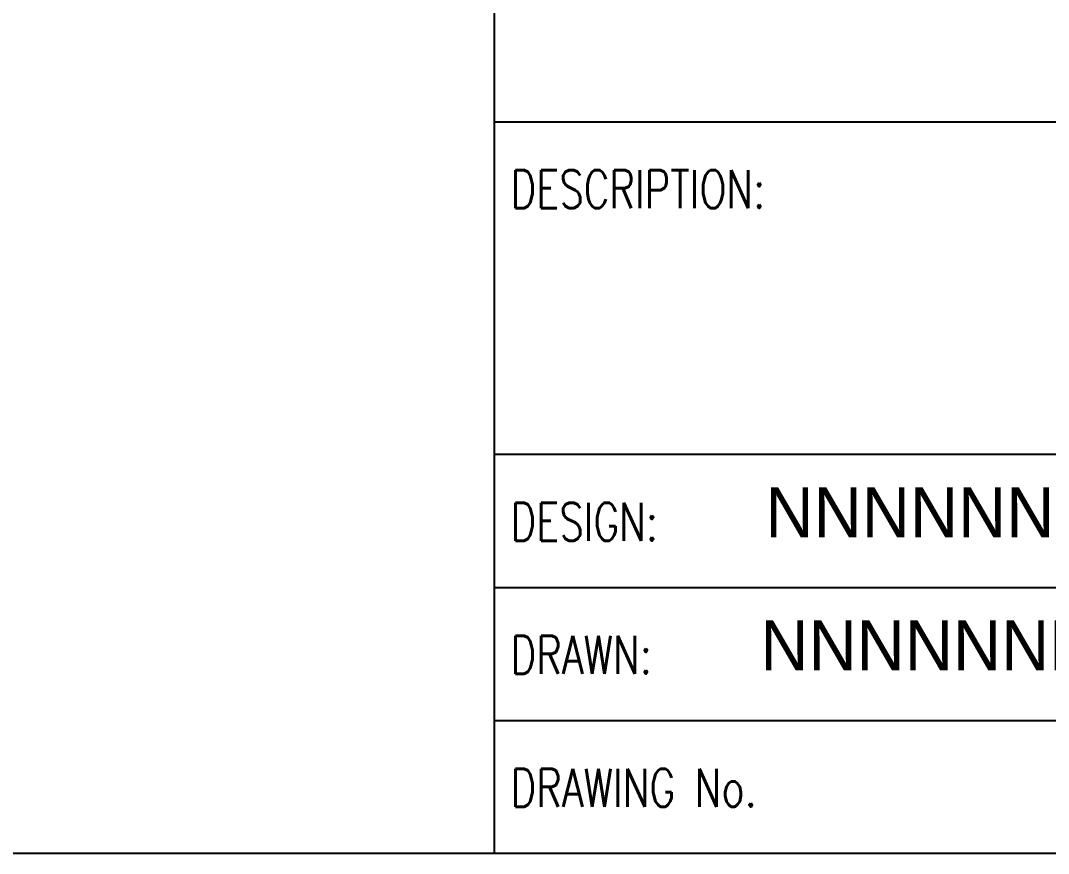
# Model space of a CAD drawing. Header units: inches. Extents: x -2548 to -2391, y 2200 to 2352.
# Drawn here: x -2518.2221 to -2517.9129, y 2305.8648 to 2306.1152 of the extents above; entities that cross this region are included whole.
import ezdxf
from ezdxf.enums import TextEntityAlignment as Align

# ---------------------------------------------------------------- set-up
doc = ezdxf.new("R2010")
doc.units = ezdxf.units.IN
doc.header["$MEASUREMENT"] = 0
doc.layers.add('VPORTS', color=7, linetype='Continuous')
doc.styles.add('ROMANTIC', font='rom_____.pfb')
doc.styles.add('Rs75', font='romans.shx', dxfattribs={"width": 0.75})
doc.styles.add('SUPERFRENCH', font='suf_____.pfb')

# ---------------------------------------------------------------- blocks, each defined once
blk = doc.blocks.new('EP-A3-12')
at = {"color": 4}
for p, q in [((298, 22), (380, 22)), ((298, 12), (380, 12))]:
    blk.add_line(p, q, dxfattribs=at)
at = {"color": 7}
for p, q in [((298, 8), (380, 8)), ((298, 4), (380, 4))]:
    blk.add_line(p, q, dxfattribs=at)
at = {"color": 10}
blk.add_lwpolyline([(0, 275), (380, 275), (380, 0), (0, 0)], close=True, dxfattribs=at)
at = {"color": 4}
blk.add_lwpolyline([(298, 90), (380, 90), (380, 0), (298, 0)], close=True, dxfattribs=at)
at = {"color": 2, "style": 'Rs75', "width": 0.75}
for s, height, p in [('DESCRIPTION:', 1.14081, (298.487, 19.403)), ('DESIGN:', 1.1408, (298.487, 9.403)), ('DRAWN:', 1.1408, (298.487, 5.403)), ('DRAWING No.', 1.14081, (298.487, 1.403))]:
    blk.add_text(s, height=height, dxfattribs=at).set_placement(p)
at = {"color": 4, "style": 'SUPERFRENCH'}
for tag, height, p in [('CLIENT1', 3.5, (339, 62.061)), ('PROJECT1', 3, (339, 29.741)), ('PROJECT2', 2.5, (339, 24.93)), ('DESCRIPTION1', 2.5, (339, 16.265)), ('DESCRIPTION2', 2.5, (339, 13.314))]:
    blk.add_attdef(tag, text='', height=height, dxfattribs=at).set_placement(p, align=Align.CENTER)
at = {"color": 2, "style": 'SUPERFRENCH'}
for tag, height, p in [('CLIENT2', 3, (339, 57.447)), ('CLIENT3', 2.5, (339, 53.396))]:
    blk.add_attdef(tag, text='', height=height, dxfattribs=at).set_placement(p, align=Align.CENTER)
at = {"style": 'Rs75', "width": 0.75}
blk.add_attdef('C:\\K-TECH1\\PROJ\\PROJNAME\\FILENAME', (-1.268, 0), '', height=2, rotation=90, dxfattribs=at)
at = {"color": 1, "style": 'ROMANTIC'}
for tag, p in [('DESIGN', (313.397, 9.508)), ('DATE', (333.15, 9.508)), ('CHECK', (354.282, 9.508)), ('DATE', (374.15, 9.508)), ('DRAWN', (313.244, 5.508)), ('DATE', (333.15, 5.508)), ('SCALE', (362.11, 5.508)), ('DRAWINGNO.', (335.727, 1.508)), ('REFERENCE', (373.863, 1.508))]:
    blk.add_attdef(tag, text='', height=1.5, dxfattribs=at).set_placement(p, align=Align.CENTER)
blk = doc.blocks.new('EP-A3OLD')
ref = blk.add_blockref('EP-A3-12', (0, 0))
ref.add_attrib('DESIGN', 'NNNNNNNNNN', dxfattribs={"color": 1, "height": 1.5, "style": 'ROMANTIC'}).set_placement((313.397, 9.508), align=Align.CENTER)
ref.add_attrib('DRAWN', 'NNNNNNNNNN', dxfattribs={"color": 1, "height": 1.5, "style": 'ROMANTIC'}).set_placement((313.244, 5.508), align=Align.CENTER)

msp = doc.modelspace()

# ---------------------------------------------------------------- block references
at = {"layer": 'VPORTS', "xscale": 0.01, "yscale": 0.01, "zscale": 0.01}
msp.add_blockref('EP-A3OLD', (-2521.05955, 2305.86476), dxfattribs=at)

doc.saveas('drawing.dxf')
